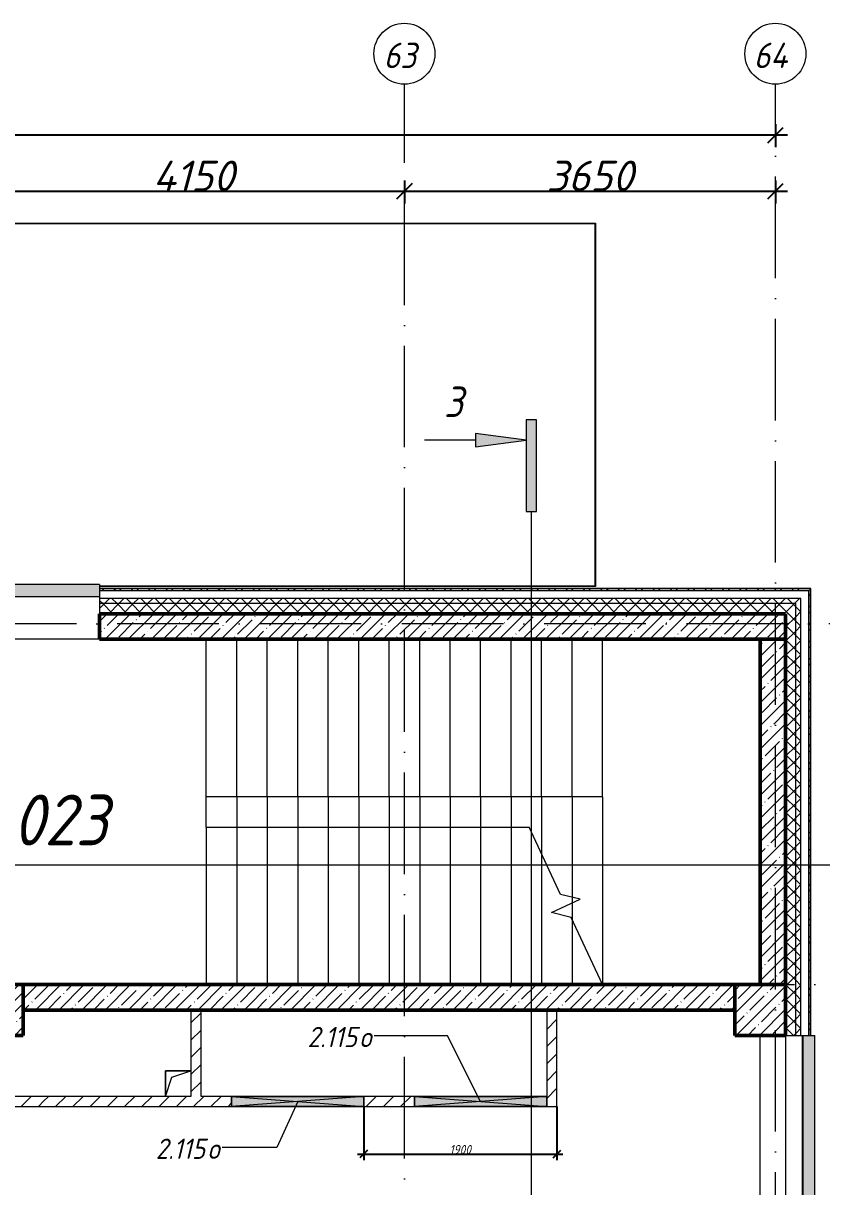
# Model space of a CAD drawing. Header units: millimetres. Extents: x -537608 to 253996, y -217170 to 186033.
# Drawn here: x -90898 to -83042, y 34665 to 46116 of the extents above; entities that cross this region are included whole.
import ezdxf

# ---------------------------------------------------------------- set-up
doc = ezdxf.new("R2010")
doc.units = ezdxf.units.MM
doc.linetypes.add('50_200_ШТРИХ_1Т_ш5_п1_п1_', pattern=[1400, 1000, -200, 0, -200])
for name, color, linetype, lineweight in [('A-____-____-DIMS', 7, 'Continuous', 9), ('A-DETL-GENF-OTLN', 7, 'Continuous', 9), ('A-FLOR-____-OTLN', 7, 'Continuous', 9), ('A-GENM-____-OTLN', 7, 'Continuous', 9), ('A-GLAZ-____-IDEN', 7, 'Continuous', 9), ('A-GLAZ-____-OTLN', 7, 'Continuous', 9), ('A-WALL-____-MCUT', 7, 'Continuous', 13), ('A-WALL-____-MCUT-1', 7, 'Continuous', 9), ('A-WALL-____-MCUT-2', 7, 'Continuous', 50), ('A-WALL-____-OTLN', 7, 'Continuous', 9), ('A-WALL-____-PATT-1', 7, 'Continuous', 9), ('A-WALL-FNSH-MCUT-1', 7, 'Continuous', 9), ('G-____-____-SYMB', 7, 'Continuous', 9), ('I-WALL-____-OTLN', 7, 'Continuous', 9), ('S-COLS-____-MCUT', 7, 'Continuous', 50), ('S-COLS-____-OTLN', 7, 'Continuous', 9), ('S-GRID-____-IDEN', 7, 'Continuous', 9), ('S-GRID-____-OTLN-1', 7, '50_200_ШТРИХ_1Т_ш5_п1_п1_', 9), ('S-STRS-____-MBND', 7, 'Continuous', 9), ('S-STRS-____-OTLN-1', 7, 'Continuous', 9), ('Марки помещений', 7, 'Continuous', 9)]:
    doc.layers.add(name, color=color, linetype=linetype, lineweight=lineweight)
doc.layers.add('A-GLAZ-____-OTLN-1', color=7, linetype='Continuous', lineweight=9, true_color=0xc0c0c0)
doc.layers.add('G-____-____-SYMB-1', color=9, linetype='Continuous', lineweight=9, true_color=0x808080)
doc.styles.add('ISOCPEUR_I', font='isocpeui.ttf', dxfattribs={"height": 300})
doc.styles.add('ISOCPEUR_I_10', font='isocpeui.ttf', dxfattribs={"width": 0.9, "height": 180})
doc.styles.add('ISOCPEUR_I_11', font='isocpeui.ttf', dxfattribs={"width": 0.9, "height": 200})
doc.styles.add('ISOCPEUR_I_2', font='isocpeui.ttf', dxfattribs={"width": 0.9, "height": 140})
doc.styles.add('ISOCPEUR_I_7', font='isocpeui.ttf', dxfattribs={"width": 0.9, "height": 90})
doc.styles.add('ISOCPEUR_I_9', font='isocpeui.ttf', dxfattribs={"width": 0.9, "height": 250})
doc.dimstyles.new('ISO-1_8_0_9К_СРЕДНИЙ_Кладочные_2', dxfattribs={"dimscale": 304.8, "dimtxt": 89.638306, "dimasz": 0.246063, "dimexe": 0.19685, "dimexo": 0, "dimgap": 0, "dimtad": 1, "dimdec": 3, "dimrnd": 0.001, "dimdsep": 46, "dimtxsty": 'ISOCPEUR_I_7', "dimblk1": 'OBLIQUE', "dimblk2": 'OBLIQUE', "dimsah": 1, "dimcen": 0.09, "dimdle": 0.19685, "dimazin": 0, "dimtfac": 1, "dimtdec": 4, "dimtix": 1, "dimtmove": 1, "dimatfit": 3, "dimfxl": 1, "dimtvp": 1, "dimtolj": 1, "dimtzin": 0, "dimarcsym": 2})
doc.dimstyles.new('ISO-2_5_0_9К_БОЛЬШОЙ_ОСИ', dxfattribs={"dimscale": 304.8, "dimtxt": 248.995294, "dimasz": 0.492126, "dimexe": 0.393701, "dimexo": 0, "dimgap": 0, "dimtad": 1, "dimdec": 0, "dimzin": 0, "dimdsep": 46, "dimtxsty": 'ISOCPEUR_I', "dimblk1": 'OBLIQUE', "dimblk2": 'OBLIQUE', "dimsah": 1, "dimcen": 0.09, "dimdle": 0.393701, "dimazin": 0, "dimtfac": 1, "dimtdec": 4, "dimtix": 1, "dimtmove": 0, "dimatfit": 3, "dimfxl": 1, "dimtvp": 1, "dimtolj": 1, "dimtzin": 0, "dimarcsym": 2})
doc.dimstyles.new('ISO-2_5_0_9К_БОЛЬШОЙ_ОСИ_2', dxfattribs={"dimscale": 304.8, "dimtxt": 248.995294, "dimasz": 0.492126, "dimexe": 0.393701, "dimexo": 0, "dimgap": 0, "dimtad": 1, "dimdec": 0, "dimzin": 0, "dimdsep": 46, "dimtxsty": 'ISOCPEUR_I_9', "dimblk1": 'OBLIQUE', "dimblk2": 'OBLIQUE', "dimsah": 1, "dimcen": 0.09, "dimdle": 0.393701, "dimazin": 0, "dimtfac": 1, "dimtdec": 4, "dimtix": 1, "dimtmove": 2, "dimatfit": 3, "dimfxl": 1, "dimtvp": 1, "dimtolj": 1, "dimtzin": 0, "dimarcsym": 2})
pattern_1 = [(45, (-184647.67, -45376.49), (-85.53659, 85.53659), []), (45, (-184590.65, -45376.49), (-85.53659, 85.53659), [])]
pattern_2 = [(45, (-184647.67, -45376.49), (-70.71068, 70.71068), []), (135, (-184647.67, -45376.49), (-70.71068, -70.71068), [])]
pattern_3 = [(45, (-184647.67, -45376.49), (-84.85281, 84.85281), [])]
pattern_4 = [(45, (-184647.67, -45376.5), (-114.04925, 114.04925), []), (45, (-184533.62, -45376.5), (-114.04925, 114.04925), [201.612, -40.322, 3.353, -36.97])]

# ---------------------------------------------------------------- blocks, each defined once
blk = doc.blocks.new('BSC_Колонна _Прямоугольная - 500х500-V104-АР1_План отверстий 2 этажа в осях 1-64_Ю-ЯЯ')
at = {"layer": 'S-COLS-____-OTLN'}
h = blk.add_hatch(dxfattribs=at)
h.set_pattern_fill('FP_117', color=256, style=0, pattern_type=2)
h.set_pattern_definition([(135, (81781.04, -101000), (-114.04925, -114.04925), []), (135, (81781.04, -100885.95), (-114.04925, -114.04925), [201.613, -40.323, 3.353, -36.97])])
h.paths.add_polyline_path([(250, 250), (-250, 250), (-250, -250), (250, -250)], flags=0)
at = {"layer": 'S-COLS-____-MCUT'}
for p, q in [((250, 250), (-250, 250)), ((-250, 250), (-250, -250)), ((250, -250), (250, 250)), ((-250, -250), (250, -250))]:
    blk.add_line(p, q, dxfattribs=at)
blk = doc.blocks.new('BSC_Колонна _Прямоугольная - 500х500-V148-АР1_План отверстий 2 этажа в осях 1-64_Ю-ЯЯ')
at = {"layer": 'S-COLS-____-OTLN'}
h = blk.add_hatch(dxfattribs=at)
h.set_pattern_fill('FP_162', color=256, style=0, pattern_type=2)
h.set_pattern_definition([(135, (81781.04, -93500), (-114.04925, -114.04925), []), (135, (81781.04, -93385.95), (-114.04925, -114.04925), [201.613, -40.323, 3.353, -36.97])])
h.paths.add_polyline_path([(250, 250), (-250, 250), (-250, -250), (250, -250)], flags=0)
at = {"layer": 'S-COLS-____-MCUT'}
for p, q in [((250, 250), (-250, 250)), ((-250, 250), (-250, -250)), ((250, -250), (250, 250)), ((-250, -250), (250, -250))]:
    blk.add_line(p, q, dxfattribs=at)
blk = doc.blocks.new('Отлив_СКБ - Отлив витража_120_НВФ-31885687-АР1_План отверстий 2 этажа в осях 1-64_Ю-ЯЯ')
at = {"layer": 'A-GLAZ-____-OTLN-1'}
for points in [[(0, 0), (0, -2), (1800, -2), (1800, 0), (1023, 0)], [(0, -83), (0, -120), (1800, -120), (1800, -2), (0, -2), (0, -63)]]:
    blk.add_hatch(color=256, dxfattribs=at).paths.add_polyline_path(points, flags=0)
at = {"layer": 'A-GLAZ-____-OTLN'}
for p, q in [((0, 0), (1800, 0)), ((1800, -2), (0, -2)), ((0, -120), (0, -83)), ((1800, -83), (1800, -120)), ((0, -120), (1800, -120))]:
    blk.add_line(p, q, dxfattribs=at)
blk = doc.blocks.new('AR_Отверстие прямоугольное _в плите_ - AR_Отверстие прямоугольное _в плите_-V183-АР1_План отверстий 2 этажа в осях 1-64_Ю-ЯЯ')
at = {"layer": 'A-GENM-____-OTLN'}
for p, q in [((125, 125), (-125, 125)), ((-125, 125), (-125, -125)), ((-63, 63), (125, 125)), ((-125, -125), (-63, 63))]:
    blk.add_line(p, q, dxfattribs=at)
blk = doc.blocks.new('Отлив_СКБ - Отлив витража_120_НВФ-31885289-АР1_План отверстий 2 этажа в осях 1-64_Ю-ЯЯ')
at = {"layer": 'A-GLAZ-____-OTLN-1'}
for points in [[(1000, 2), (1000, 120), (0, 120), (0, 2), (162, 2)], [(1000, 0), (1000, 2), (0, 2), (0, 0), (162, 0)]]:
    blk.add_hatch(color=256, dxfattribs=at).paths.add_polyline_path(points, flags=0)
at = {"layer": 'A-GLAZ-____-OTLN'}
for p, q in [((0, 83), (0, 120)), ((1000, 120), (0, 120)), ((1000, 120), (1000, 83)), ((0, 2), (1000, 2)), ((1000, 0), (0, 0))]:
    blk.add_line(p, q, dxfattribs=at)
blk = doc.blocks.new('AR_Отверстие прямоугольное _в стене__БезПР - AR_Отверстие прямоугольное _в стене__БезПР-36824044-АР1_План отверстий 2 этажа в осях 1-64_Ю-ЯЯ')
at = {"layer": 'A-GLAZ-____-OTLN'}
blk.add_hatch(color=256, dxfattribs=at).paths.add_polyline_path([(650, -50), (650, 50), (-650, 50), (-650, -50)], flags=0)
at = {"layer": 'A-DETL-GENF-OTLN'}
for p, q in [((-650, -50), (-650, 50)), ((-650, 50), (650, 50)), ((650, 50), (-650, -50)), ((-650, 50), (650, -50)), ((650, 50), (-650, 50)), ((-650, 50), (-650, -50)), ((650, 50), (650, -50)), ((650, -50), (650, 50)), ((650, -50), (-650, -50)), ((-650, -50), (650, -50))]:
    blk.add_line(p, q, dxfattribs=at)
blk = doc.blocks.new('Ось сетки - Круг_Ø6_00__ISO-2_5_0_9K_-25732049-АР1_План отверстий 2 этажа в осях 1-64_Ю-ЯЯ')
at = {"layer": 'S-GRID-____-IDEN'}
blk.add_circle((0, 0), 3, dxfattribs=at)
blk = doc.blocks.new('Разрез - Заголовок разреза-10218885-АР1_План отверстий 2 этажа в осях 1-64_Ю-ЯЯ')
at = {"layer": 'G-____-____-SYMB'}
for points in [[(0, 0.5), (0, -0.5), (-9, -0.5), (-9, 0.5)], [(-6.34, -5.5), (-7.66, -5.5), (-7, -0.5)]]:
    blk.add_hatch(color=256, dxfattribs=at).paths.add_polyline_path(points, flags=0)
for p, q in [((0, 0.5), (-9, 0.5)), ((-9, 0.5), (-9, -0.5)), ((0, -0.5), (0, 0.5)), ((-9, -0.5), (0, -0.5)), ((-7, -0.5), (-7.66, -5.5)), ((-6.34, -5.5), (-7, -0.5)), ((-7.66, -5.5), (-6.34, -5.5)), ((-7, -5.5), (-7, -10.5))]:
    blk.add_line(p, q, dxfattribs=at)
blk = doc.blocks.new('_Oblique')
at = {"color": 0, "linetype": 'ByBlock', "lineweight": -2}
blk.add_line((-0.5, -0.5), (0.5, 0.5), dxfattribs=at)
blk = doc.blocks.new('*D2196')
at = {"layer": 'A-____-____-DIMS', "color": 0, "lineweight": -2, "transparency": 16777216}
for p, q in [((-91298, 44570), (-91298, 44344)), ((-87148, 44570), (-87148, 44344)), ((-91418, 44464), (-87028, 44464))]:
    blk.add_line(p, q, dxfattribs=at)
at = {"layer": 'Defpoints', "color": 0, "transparency": 16777216}
for p in [(-91298, 44570), (-87148, 44570), (-87148, 44464)]:
    blk.add_point(p, dxfattribs=at)
at = {"layer": 'A-____-____-DIMS', "color": 0, "lineweight": -2, "transparency": 16777216, "xscale": 150, "yscale": 150, "zscale": 150, "rotation": 180}
blk.add_blockref('_Oblique', (-91298, 44464), dxfattribs=at)
at = {"layer": 'A-____-____-DIMS', "color": 0, "lineweight": -2, "transparency": 16777216, "xscale": 150, "yscale": 150, "zscale": 150}
blk.add_blockref('_Oblique', (-87148, 44464), dxfattribs=at)
at = {"layer": 'A-____-____-DIMS', "color": 0, "transparency": 16777216, "insert": (-89223, 44614), "char_height": 300, "width": 724, "attachment_point": 5, "style": 'ISOCPEUR_I'}
blk.add_mtext('\\A1;4150', dxfattribs=at)
blk = doc.blocks.new('*D2197')
at = {"layer": 'A-____-____-DIMS', "color": 0, "lineweight": -2, "transparency": 16777216}
for p, q in [((-87148, 44570), (-87148, 44344)), ((-83498, 44570), (-83498, 44344)), ((-87268, 44464), (-83378, 44464))]:
    blk.add_line(p, q, dxfattribs=at)
at = {"layer": 'Defpoints', "color": 0, "transparency": 16777216}
for p in [(-87148, 44570), (-83498, 44570), (-83498, 44464)]:
    blk.add_point(p, dxfattribs=at)
at = {"layer": 'A-____-____-DIMS', "color": 0, "lineweight": -2, "transparency": 16777216, "xscale": 150, "yscale": 150, "zscale": 150, "rotation": 180}
blk.add_blockref('_Oblique', (-87148, 44464), dxfattribs=at)
at = {"layer": 'A-____-____-DIMS', "color": 0, "lineweight": -2, "transparency": 16777216, "xscale": 150, "yscale": 150, "zscale": 150}
blk.add_blockref('_Oblique', (-83498, 44464), dxfattribs=at)
at = {"layer": 'A-____-____-DIMS', "color": 0, "transparency": 16777216, "insert": (-85323, 44614), "char_height": 300, "width": 758.48, "attachment_point": 5, "style": 'ISOCPEUR_I'}
blk.add_mtext('\\A1;3650', dxfattribs=at)
blk = doc.blocks.new('*D2198')
at = {"layer": 'A-____-____-DIMS', "color": 0, "lineweight": -2, "transparency": 16777216}
for p, q in [((-186998, 45122), (-186998, 44896)), ((-83498, 45122), (-83498, 44896)), ((-187118, 45016), (-135764, 45016)), ((-83378, 45016), (-134885, 45016))]:
    blk.add_line(p, q, dxfattribs=at)
at = {"layer": 'Defpoints', "color": 0, "transparency": 16777216}
for p in [(-186998, 45122), (-83498, 45122), (-83498, 45016)]:
    blk.add_point(p, dxfattribs=at)
at = {"layer": 'A-____-____-DIMS', "color": 0, "lineweight": -2, "transparency": 16777216, "xscale": 150, "yscale": 150, "zscale": 150, "rotation": 180}
blk.add_blockref('_Oblique', (-186998, 45016), dxfattribs=at)
at = {"layer": 'A-____-____-DIMS', "color": 0, "lineweight": -2, "transparency": 16777216, "xscale": 150, "yscale": 150, "zscale": 150}
blk.add_blockref('_Oblique', (-83498, 45016), dxfattribs=at)
at = {"layer": 'A-____-____-DIMS', "color": 0, "transparency": 16777216, "insert": (-135865, 45343), "char_height": 250, "width": 1080.26, "attachment_point": 1, "line_spacing_factor": 1.149209, "style": 'ISOCPEUR_I_9'}
blk.add_mtext('\\A1;103500', dxfattribs=at)
blk = doc.blocks.new('*D2326')
at = {"layer": 'A-____-____-DIMS', "color": 0, "lineweight": -2, "transparency": 16777216}
for p, q in [((-87548, 35455), (-87548, 34926)), ((-85648, 35455), (-85648, 34926)), ((-87608, 34986), (-85588, 34986))]:
    blk.add_line(p, q, dxfattribs=at)
at = {"layer": 'Defpoints', "color": 0, "transparency": 16777216}
for p in [(-87548, 35455), (-85648, 35455), (-85648, 34986)]:
    blk.add_point(p, dxfattribs=at)
at = {"layer": 'A-____-____-DIMS', "color": 0, "lineweight": -2, "transparency": 16777216, "xscale": 75, "yscale": 75, "zscale": 75, "rotation": 180}
blk.add_blockref('_Oblique', (-87548, 34986), dxfattribs=at)
at = {"layer": 'A-____-____-DIMS', "color": 0, "lineweight": -2, "transparency": 16777216, "xscale": 75, "yscale": 75, "zscale": 75}
blk.add_blockref('_Oblique', (-85648, 34986), dxfattribs=at)
at = {"layer": 'A-____-____-DIMS', "color": 0, "transparency": 16777216, "insert": (-86598, 35031), "char_height": 90, "width": 504.73, "attachment_point": 5, "style": 'ISOCPEUR_I_7'}
blk.add_mtext('\\A1;1900', dxfattribs=at)

msp = doc.modelspace()

# ---------------------------------------------------------------- hatches: boundary and pattern name
at = {"layer": 'A-WALL-____-PATT-1'}
h = msp.add_hatch(dxfattribs=at)
h.set_pattern_fill('FP_3', color=256, style=0, pattern_type=2)
h.set_pattern_definition(pattern_1)
h.paths.add_polyline_path([(-83167.6725, 40534.5485), (-83147.6725, 40534.5485), (-83147.6725, 40554.5485), (-90147.6725, 40554.5485), (-90147.6725, 40534.5485), (-85682.8162, 40534.5485)], flags=0)
h.paths.add_polyline_path([(-91147.6725, 40534.5485), (-91147.6725, 40554.5485), (-92897.6725, 40554.5485), (-92897.6725, 40534.5485), (-92752.8189, 40534.5485)], flags=0)
h.paths.add_polyline_path([(-95404.0699, 40534.5485), (-94697.6725, 40534.5485), (-94697.6725, 40554.5485), (-95637.6725, 40554.5485), (-95637.6725, 40534.5485)], flags=0)
h = msp.add_hatch(dxfattribs=at)
h.set_pattern_fill('FP_1', color=256, style=0, pattern_type=2)
h.set_pattern_definition(pattern_2)
h.paths.add_polyline_path([(-83297.6725, 40404.5485), (-83247.6725, 40404.5485), (-83247.6725, 40454.5485), (-90147.6725, 40454.5485), (-90147.6725, 40404.5485), (-85682.8162, 40404.5485)], flags=0)
h.paths.add_polyline_path([(-95404.0699, 40404.5485), (-94697.6725, 40404.5485), (-94697.6725, 40454.5485), (-95897.6725, 40454.5485), (-95897.6725, 40404.5485)], flags=0)
h.paths.add_polyline_path([(-92897.6725, 40404.5485), (-91147.6725, 40404.5485), (-91147.6725, 40454.5485), (-92897.6725, 40454.5485)], flags=0)
h.paths.add_polyline_path([(-97697.6725, 40404.5485), (-97697.6725, 40454.5485), (-98822.6725, 40454.5485), (-98822.6725, 40404.5485), (-98055.3209, 40404.5485)], flags=0)
h.paths.add_polyline_path([(-100622.6725, 40404.5485), (-100622.6725, 40454.5485), (-101747.6725, 40454.5485), (-101747.6725, 40404.5485), (-100706.5719, 40404.5485)], flags=0)
h.paths.add_polyline_path([(-107597.6725, 40404.5485), (-106397.6725, 40404.5485), (-106397.6725, 40454.5485), (-107597.6725, 40454.5485)], flags=0)
h.paths.add_polyline_path([(-109397.6725, 40404.5485), (-109397.6725, 40454.5485), (-112947.6725, 40454.5485), (-112947.6725, 40404.5485), (-110427.8256, 40404.5485)], flags=0)
h.paths.add_polyline_path([(-114747.6725, 40404.5485), (-114747.6725, 40454.5485), (-115947.6725, 40454.5485), (-115947.6725, 40404.5485)], flags=0)
h.paths.add_polyline_path([(-117747.6725, 40404.5485), (-117747.6725, 40454.5485), (-118947.6725, 40454.5485), (-118947.6725, 40404.5485)], flags=0)
h.paths.add_polyline_path([(-120747.6725, 40404.5485), (-120747.6725, 40454.5485), (-121997.6725, 40454.5485), (-121997.6725, 40404.5485), (-121032.8296, 40404.5485)], flags=0)
h.paths.add_polyline_path([(-124567.8309, 40404.5485), (-123797.6725, 40404.5485), (-123797.6725, 40454.5485), (-124997.6725, 40454.5485), (-124997.6725, 40404.5485)], flags=0)
h.paths.add_polyline_path([(-126797.6725, 40404.5485), (-126797.6725, 40454.5485), (-127997.6725, 40454.5485), (-127997.6725, 40404.5485), (-127219.0819, 40404.5485)], flags=0)
h.paths.add_polyline_path([(-129797.6725, 40404.5485), (-129797.6725, 40454.5485), (-130997.6725, 40454.5485), (-130997.6725, 40404.5485)], flags=0)
h.paths.add_polyline_path([(-133405.3343, 40404.5485), (-132797.6725, 40404.5485), (-132797.6725, 40454.5485), (-134447.6725, 40454.5485), (-134447.6725, 40404.5485), (-134289.0846, 40404.5485)], flags=0)
h = msp.add_hatch(dxfattribs=at)
h.set_pattern_fill('FP_3', color=256, style=0, pattern_type=2)
h.set_pattern_definition(pattern_1)
h.paths.add_polyline_path([(-83147.6725, 24104.5485), (-83147.6725, 25354.5485), (-83167.6725, 25354.5485), (-83167.6725, 24104.5485)], flags=0)
h.paths.add_polyline_path([(-83167.6725, 27154.5485), (-83147.6725, 27154.5485), (-83147.6725, 28354.5485), (-83167.6725, 28354.5485), (-83167.6725, 27992.2219)], flags=0)
h.paths.add_polyline_path([(-83147.6725, 30154.5485), (-83147.6725, 31354.5485), (-83167.6725, 31354.5485), (-83167.6725, 30154.5485)], flags=0)
h.paths.add_polyline_path([(-83147.6725, 33154.5485), (-83147.6725, 34354.5485), (-83167.6725, 34354.5485), (-83167.6725, 33154.5485)], flags=0)
h.paths.add_polyline_path([(-83147.6725, 36154.5485), (-83147.6725, 40534.5485), (-83167.6725, 40534.5485), (-83167.6725, 36154.5485)], flags=0)
h = msp.add_hatch(dxfattribs=at)
h.set_pattern_fill('FP_1', color=256, style=0, pattern_type=2)
h.set_pattern_definition(pattern_2)
h.paths.add_polyline_path([(-83397.6725, 40304.5485), (-83297.6725, 40304.5485), (-83297.6725, 40404.5485), (-90147.6725, 40404.5485), (-90147.6725, 40304.5485), (-85682.8162, 40304.5485)], flags=0)
h.paths.add_polyline_path([(-91647.6725, 40304.5485), (-91147.6725, 40304.5485), (-91147.6725, 40404.5485), (-92897.6725, 40404.5485), (-92897.6725, 40310.5485), (-92822.6725, 40310.5485), (-92822.6725, 40304.5485), (-92752.8189, 40304.5485)], flags=0)
h.paths.add_polyline_path([(-95404.0699, 40304.5485), (-94772.6725, 40304.5485), (-94772.6725, 40310.5485), (-94697.6725, 40310.5485), (-94697.6725, 40404.5485), (-95897.6725, 40404.5485), (-95897.6725, 40304.5485)], flags=0)
h.paths.add_polyline_path([(-98055.3209, 40304.5485), (-97772.6725, 40304.5485), (-97772.6725, 40310.5485), (-97697.6725, 40310.5485), (-97697.6725, 40404.5485), (-98822.6725, 40404.5485), (-98822.6725, 40310.5485), (-98747.6725, 40310.5485), (-98747.6725, 40304.5485)], flags=0)
h.paths.add_polyline_path([(-100706.5719, 40304.5485), (-100697.6725, 40304.5485), (-100697.6725, 40310.5485), (-100622.6725, 40310.5485), (-100622.6725, 40404.5485), (-101747.6725, 40404.5485), (-101747.6725, 40304.5485), (-101247.6725, 40304.5485)], flags=0)
h.paths.add_polyline_path([(-107147.6725, 40304.5485), (-106472.6725, 40304.5485), (-106472.6725, 40310.5485), (-106397.6725, 40310.5485), (-106397.6725, 40404.5485), (-107597.6725, 40404.5485), (-107597.6725, 40310.5485), (-107522.6725, 40310.5485), (-107522.6725, 40304.5485)], flags=0)
h.paths.add_polyline_path([(-109397.6725, 40304.5485), (-109397.6725, 40404.5485), (-112947.6725, 40404.5485), (-112947.6725, 40310.5485), (-112872.6725, 40310.5485), (-112872.6725, 40304.5485), (-109897.6725, 40304.5485)], flags=0)
h.paths.add_polyline_path([(-115947.6725, 40304.5485), (-114822.6725, 40304.5485), (-114822.6725, 40310.5485), (-114747.6725, 40310.5485), (-114747.6725, 40404.5485), (-115947.6725, 40404.5485)], flags=0)
h.paths.add_polyline_path([(-118872.6725, 40304.5485), (-117822.6725, 40304.5485), (-117822.6725, 40310.5485), (-117747.6725, 40310.5485), (-117747.6725, 40404.5485), (-118947.6725, 40404.5485), (-118947.6725, 40310.5485), (-118872.6725, 40310.5485)], flags=0)
h.paths.add_polyline_path([(-120822.6725, 40304.5485), (-120822.6725, 40310.5485), (-120747.6725, 40310.5485), (-120747.6725, 40404.5485), (-121997.6725, 40404.5485), (-121997.6725, 40310.5485), (-121922.6725, 40310.5485), (-121922.6725, 40304.5485), (-121032.8296, 40304.5485)], flags=0)
h.paths.add_polyline_path([(-123872.6725, 40304.5485), (-123872.6725, 40310.5485), (-123797.6725, 40310.5485), (-123797.6725, 40404.5485), (-124997.6725, 40404.5485), (-124997.6725, 40310.5485), (-124922.6725, 40310.5485), (-124922.6725, 40304.5485), (-124567.8309, 40304.5485)], flags=0)
h.paths.add_polyline_path([(-126872.6725, 40304.5485), (-126872.6725, 40310.5485), (-126797.6725, 40310.5485), (-126797.6725, 40404.5485), (-127997.6725, 40404.5485), (-127997.6725, 40310.5485), (-127922.6725, 40310.5485), (-127922.6725, 40304.5485), (-127219.0819, 40304.5485)], flags=0)
h.paths.add_polyline_path([(-130922.6725, 40304.5485), (-129872.6725, 40304.5485), (-129872.6725, 40310.5485), (-129797.6725, 40310.5485), (-129797.6725, 40404.5485), (-130997.6725, 40404.5485), (-130997.6725, 40310.5485), (-130922.6725, 40310.5485)], flags=0)
h.paths.add_polyline_path([(-132872.6725, 40304.5485), (-132872.6725, 40310.5485), (-132797.6725, 40310.5485), (-132797.6725, 40404.5485), (-134447.6725, 40404.5485), (-134447.6725, 40304.5485), (-133405.3343, 40304.5485)], flags=0)
h = msp.add_hatch(dxfattribs=at)
h.set_pattern_fill('FP_1', color=256, style=0, pattern_type=2)
h.set_pattern_definition(pattern_2)
h.paths.add_polyline_path([(-83247.6725, 1439.5485), (-83247.6725, 1704.5485), (-83297.6725, 1704.5485), (-83297.6725, 1439.5485)], flags=0)
h.paths.add_polyline_path([(-83297.6725, 2704.5485), (-83247.6725, 2704.5485), (-83247.6725, 10404.5485), (-83297.6725, 10404.5485), (-83297.6725, 5390.449)], flags=0)
h.paths.add_polyline_path([(-83297.6725, 24104.5485), (-83247.6725, 24104.5485), (-83247.6725, 25354.5485), (-83297.6725, 25354.5485), (-83297.6725, 24763.3972)], flags=0)
h.paths.add_polyline_path([(-83297.6725, 27154.5485), (-83247.6725, 27154.5485), (-83247.6725, 28354.5485), (-83297.6725, 28354.5485), (-83297.6725, 27992.2219)], flags=0)
h.paths.add_polyline_path([(-83247.6725, 30154.5485), (-83247.6725, 31354.5485), (-83297.6725, 31354.5485), (-83297.6725, 30154.5485)], flags=0)
h.paths.add_polyline_path([(-83247.6725, 33154.5485), (-83247.6725, 34354.5485), (-83297.6725, 34354.5485), (-83297.6725, 33154.5485)], flags=0)
h.paths.add_polyline_path([(-83247.6725, 36154.5485), (-83247.6725, 40404.5485), (-83297.6725, 40404.5485), (-83297.6725, 36154.5485)], flags=0)
h = msp.add_hatch(dxfattribs=at)
h.set_pattern_fill('FP_13', color=256, style=0, pattern_type=2)
h.set_pattern_definition(pattern_4)
h.paths.add_polyline_path([(-83397.6725, 40054.5485), (-83397.6725, 40304.5485), (-90147.6725, 40304.5485), (-90147.6725, 40054.5485), (-85682.8162, 40054.5485)], flags=0)
h = msp.add_hatch(dxfattribs=at)
h.set_pattern_fill('FP_1', color=256, style=0, pattern_type=2)
h.set_pattern_definition(pattern_2)
h.paths.add_polyline_path([(-83397.6725, 1439.5485), (-83297.6725, 1439.5485), (-83297.6725, 1704.5485), (-83397.6725, 1704.5485)], flags=0)
h.paths.add_polyline_path([(-83297.6725, 2704.5485), (-83297.6725, 10404.5485), (-83391.6725, 10404.5485), (-83391.6725, 10329.5485), (-83397.6725, 10329.5485), (-83397.6725, 2704.5485)], flags=0)
h.paths.add_polyline_path([(-83297.6725, 24104.5485), (-83297.6725, 25354.5485), (-83391.6725, 25354.5485), (-83391.6725, 25279.5485), (-83397.6725, 25279.5485), (-83397.6725, 24179.5485), (-83391.6725, 24179.5485), (-83391.6725, 24104.5485)], flags=0)
h.paths.add_polyline_path([(-83391.6725, 27154.5485), (-83297.6725, 27154.5485), (-83297.6725, 28354.5485), (-83397.6725, 28354.5485), (-83397.6725, 27229.5485), (-83391.6725, 27229.5485), (-83391.6725, 27160.5485)], flags=0)
h.paths.add_polyline_path([(-83391.6725, 30154.5485), (-83297.6725, 30154.5485), (-83297.6725, 31354.5485), (-83391.6725, 31354.5485), (-83391.6725, 31279.5485), (-83397.6725, 31279.5485), (-83397.6725, 30229.5485), (-83391.6725, 30229.5485), (-83391.6725, 30160.5485)], flags=0)
h.paths.add_polyline_path([(-83391.6725, 33154.5485), (-83297.6725, 33154.5485), (-83297.6725, 34354.5485), (-83391.6725, 34354.5485), (-83391.6725, 34279.5485), (-83397.6725, 34279.5485), (-83397.6725, 33229.5485), (-83391.6725, 33229.5485), (-83391.6725, 33160.5485)], flags=0)
h.paths.add_polyline_path([(-83297.6725, 36154.5485), (-83297.6725, 40304.5485), (-83397.6725, 40304.5485), (-83397.6725, 36154.5485)], flags=0)
h = msp.add_hatch(dxfattribs=at)
h.set_pattern_fill('FP_13', color=256, style=0, pattern_type=2)
h.set_pattern_definition(pattern_4)
h.paths.add_polyline_path([(-83397.6725, 36654.5485), (-83397.6725, 40054.5485), (-83647.6725, 40054.5485), (-83647.6725, 36654.5485)], flags=0)
h = msp.add_hatch(dxfattribs=at)
h.set_pattern_fill('FP_13', color=256, style=0, pattern_type=2)
h.set_pattern_definition(pattern_4)
h.paths.add_polyline_path([(-83897.6725, 36404.5485), (-83897.6725, 36654.5485), (-90897.6725, 36654.5485), (-90897.6725, 36404.5485), (-83915.3156, 36404.5485)], flags=0)
h = msp.add_hatch(dxfattribs=at)
h.set_pattern_fill('FP_4', color=256, style=0, pattern_type=2)
h.set_pattern_definition(pattern_3)
h.paths.add_polyline_path([(-89247.6725, 35554.5485), (-89147.6725, 35554.5485), (-89147.6725, 36404.5485), (-89247.6725, 36404.5485)], flags=0)
h = msp.add_hatch(dxfattribs=at)
h.set_pattern_fill('FP_4', color=256, style=0, pattern_type=2)
h.set_pattern_definition(pattern_3)
h.paths.add_polyline_path([(-85682.8162, 35454.5485), (-85647.6725, 35454.5485), (-85647.6725, 36404.201), (-85747.6725, 36404.201), (-85747.6725, 35454.5485)], flags=0)
h = msp.add_hatch(dxfattribs=at)
h.set_pattern_fill('FP_4', color=256, style=0, pattern_type=2)
h.set_pattern_definition(pattern_3)
h.paths.add_polyline_path([(-90697.6725, 35454.5485), (-90697.6725, 35554.5485), (-91397.6725, 35554.5485), (-91397.6725, 35454.5485)], flags=0)
h = msp.add_hatch(dxfattribs=at)
h.set_pattern_fill('FP_4', color=256, style=0, pattern_type=2)
h.set_pattern_definition(pattern_3)
h.paths.add_polyline_path([(-90697.6725, 35454.5485), (-88847.6725, 35454.5485), (-88847.6725, 35554.5485), (-90697.6725, 35554.5485)], flags=0)
h.paths.add_polyline_path([(-87047.6725, 35454.5485), (-87047.6725, 35554.5485), (-87547.6725, 35554.5485), (-87547.6725, 35454.5485), (-87450.3169, 35454.5485)], flags=0)

# ---------------------------------------------------------------- linework, layer by layer
at = {"layer": 'A-FLOR-____-OTLN'}
for p, q in [((-89097.6725, 38204.5485), (-89097.6725, 40054.5485)), ((-89497.6725, 35804.5485), (-89247.6725, 35804.5485)), ((-89497.6725, 35554.5485), (-89497.6725, 35804.5485))]:
    msp.add_line(p, q, dxfattribs=at)
at = {"layer": 'A-GLAZ-____-IDEN'}
for p, q in [((-86723.9485, 36151.2628), (-87446.3971, 36151.2628)), ((-86397.6725, 35504.5485), (-86723.9485, 36151.2628)), ((-88197.6725, 35504.5485), (-88402.4066, 35051.4494)), ((-88402.4066, 35051.4494), (-88940.6728, 35051.4494))]:
    msp.add_line(p, q, dxfattribs=at)
at = {"layer": 'A-WALL-____-MCUT'}
for p, q in [((-83167.6725, 40534.5485), (-90147.6725, 40534.5485)), ((-90147.6725, 40534.5485), (-90147.6725, 40304.5485)), ((-83167.6725, 40304.5485), (-83167.6725, 40534.5485)), ((-83397.6725, 40304.5485), (-83397.6725, 40054.5485)), ((-83167.6725, 36154.5485), (-83167.6725, 40304.5485)), ((-83397.6725, 36154.5485), (-83167.6725, 36154.5485))]:
    msp.add_line(p, q, dxfattribs=at)
at = {"layer": 'A-WALL-____-MCUT-1'}
for p, q in [((-83247.6725, 40454.5485), (-90147.6725, 40454.5485)), ((-83247.6725, 36154.5485), (-83247.6725, 40454.5485)), ((-83297.6725, 40404.5485), (-90147.6725, 40404.5485)), ((-83297.6725, 36154.5485), (-83297.6725, 40404.5485))]:
    msp.add_line(p, q, dxfattribs=at)
at = {"layer": 'A-WALL-____-MCUT-2'}
for p, q in [((-90147.6725, 40304.5485), (-83397.6725, 40304.5485)), ((-90147.6725, 40304.5485), (-90147.6725, 40054.5485)), ((-83397.6725, 36654.5485), (-83397.6725, 40304.5485)), ((-83397.6725, 40054.5485), (-90147.6725, 40054.5485)), ((-83647.6725, 40054.5485), (-83647.6725, 36654.5485)), ((-83397.6725, 40054.5485), (-83397.6725, 36654.5485)), ((-83897.6725, 36654.5485), (-90897.6725, 36654.5485)), ((-90897.6725, 36404.5485), (-83897.6725, 36404.5485))]:
    msp.add_line(p, q, dxfattribs=at)
at = {"layer": 'A-WALL-____-OTLN'}
for p, q in [((-90147.6725, 40054.5485), (-91147.6725, 40054.5485)), ((-83647.6725, 34354.5485), (-83647.6725, 36154.5485)), ((-83397.6725, 36154.5485), (-83397.6725, 34354.5485))]:
    msp.add_line(p, q, dxfattribs=at)
at = {"layer": 'A-WALL-FNSH-MCUT-1'}
for p, q in [((-83147.6725, 40554.5485), (-90147.6725, 40554.5485)), ((-90147.6725, 40554.5485), (-90147.6725, 40534.5485)), ((-83147.6725, 36154.5485), (-83147.6725, 40554.5485)), ((-90147.6725, 40534.5485), (-83167.6725, 40534.5485)), ((-83167.6725, 40534.5485), (-83167.6725, 36154.5485)), ((-89247.6725, 36404.5485), (-89247.6725, 35554.5485)), ((-89147.6725, 35554.5485), (-89147.6725, 36404.5485)), ((-85747.6725, 36404.201), (-85747.6725, 35554.5485)), ((-85647.6725, 36404.201), (-85747.6725, 36404.201)), ((-85647.6725, 35454.5485), (-85647.6725, 36404.201)), ((-83167.6725, 36154.5485), (-83147.6725, 36154.5485)), ((-89247.6725, 35554.5485), (-91297.6725, 35554.5485)), ((-88847.6725, 35554.5485), (-89147.6725, 35554.5485)), ((-87047.6725, 35554.5485), (-87547.6725, 35554.5485)), ((-91397.6725, 35454.5485), (-88847.6725, 35454.5485)), ((-87547.6725, 35454.5485), (-87047.6725, 35454.5485)), ((-85747.6725, 35454.5485), (-85647.6725, 35454.5485))]:
    msp.add_line(p, q, dxfattribs=at)
at = {"layer": 'G-____-____-SYMB-1'}
for p, q in [((-85899.4725, 41312.058), (-85899.4725, 29.8327)), ((-189618.2955, 37832.5591), (-80118.4069, 37832.5591))]:
    msp.add_line(p, q, dxfattribs=at)
at = {"layer": 'I-WALL-____-OTLN'}
for p, q in [((-97717.4023, 44148.2357), (-85266.3426, 44148.2357)), ((-85272.3426, 44142.2357), (-97717.4023, 44142.2357)), ((-85272.3426, 40573.5485), (-85272.3426, 44148.2357)), ((-85266.3426, 44148.2357), (-85266.3426, 40573.5485)), ((-90147.6725, 40579.5485), (-85272.3426, 40579.5485)), ((-85266.3426, 40573.5485), (-90147.6725, 40573.5485))]:
    msp.add_line(p, q, dxfattribs=at)
at = {"layer": 'S-GRID-____-OTLN-1'}
for p, q in [((-87147.6725, 4140.1889), (-87147.6725, 45516.3579)), ((-83497.6725, -5395.4515), (-83497.6725, 45516.3579)), ((-80573.2659, 40204.5485), (-189316.4427, 40204.5485)), ((-189316.4427, 36654.5485), (-80573.2659, 36654.5485))]:
    msp.add_line(p, q, dxfattribs=at)
at = {"layer": 'S-STRS-____-MBND'}
for p, q in [((-85611.8882, 37542.837), (-85920.4494, 38204.5485)), ((-85700.6716, 37363.5144), (-85417.4504, 37495.5826)), ((-85417.4504, 37495.5826), (-85611.8882, 37542.837)), ((-85506.2337, 37316.26), (-85700.6716, 37363.5144)), ((-85197.6725, 36654.5485), (-85506.2337, 37316.26))]:
    msp.add_line(p, q, dxfattribs=at)
at = {"layer": 'S-STRS-____-OTLN-1'}
for p, q in [((-89097.6725, 38504.201), (-89097.6725, 40054.201)), ((-88797.6725, 40054.201), (-89097.6725, 40054.201)), ((-88497.6725, 40054.201), (-88797.6725, 40054.201)), ((-88797.6725, 38504.201), (-88797.6725, 40054.201)), ((-88797.6725, 38504.201), (-88797.6725, 40054.201)), ((-88197.6725, 40054.201), (-88497.6725, 40054.201)), ((-88497.6725, 38504.201), (-88497.6725, 40054.201)), ((-88497.6725, 38504.201), (-88497.6725, 40054.201)), ((-87897.6725, 40054.201), (-88197.6725, 40054.201)), ((-88197.6725, 38504.201), (-88197.6725, 40054.201)), ((-88197.6725, 38504.201), (-88197.6725, 40054.201)), ((-87597.6725, 40054.201), (-87897.6725, 40054.201)), ((-87897.6725, 38504.201), (-87897.6725, 40054.201)), ((-87897.6725, 38504.201), (-87897.6725, 40054.201)), ((-87297.6725, 40054.201), (-87597.6725, 40054.201)), ((-87597.6725, 38504.201), (-87597.6725, 40054.201)), ((-87597.6725, 38504.201), (-87597.6725, 40054.201)), ((-86997.6725, 40054.201), (-87297.6725, 40054.201)), ((-87297.6725, 38504.201), (-87297.6725, 40054.201)), ((-87297.6725, 38504.201), (-87297.6725, 40054.201)), ((-86697.6725, 40054.201), (-86997.6725, 40054.201)), ((-86997.6725, 38504.201), (-86997.6725, 40054.201)), ((-86997.6725, 38504.201), (-86997.6725, 40054.201)), ((-86397.6725, 40054.201), (-86697.6725, 40054.201)), ((-86697.6725, 38504.201), (-86697.6725, 40054.201)), ((-86697.6725, 38504.201), (-86697.6725, 40054.201)), ((-86097.6725, 40054.201), (-86397.6725, 40054.201)), ((-86397.6725, 38504.201), (-86397.6725, 40054.201)), ((-86397.6725, 38504.201), (-86397.6725, 40054.201)), ((-85797.6725, 40054.201), (-86097.6725, 40054.201)), ((-86097.6725, 38504.201), (-86097.6725, 40054.201)), ((-86097.6725, 38504.201), (-86097.6725, 40054.201)), ((-85497.6725, 40054.201), (-85797.6725, 40054.201)), ((-85797.6725, 38504.201), (-85797.6725, 40054.201)), ((-85797.6725, 38504.201), (-85797.6725, 40054.201)), ((-85197.6725, 40054.201), (-85497.6725, 40054.201)), ((-85497.6725, 38504.201), (-85497.6725, 40054.201)), ((-85497.6725, 38504.201), (-85497.6725, 40054.201)), ((-83647.6725, 40054.201), (-85197.6725, 40054.201)), ((-85197.6725, 38504.201), (-85197.6725, 40054.201)), ((-85197.6725, 38504.201), (-85197.6725, 40054.201)), ((-88797.6725, 38504.201), (-89097.6725, 38504.201)), ((-88497.6725, 38504.201), (-88797.6725, 38504.201)), ((-88797.6725, 38504.201), (-88797.6725, 38204.5485)), ((-88797.6725, 38504.201), (-88797.6725, 38204.5485)), ((-88197.6725, 38504.201), (-88497.6725, 38504.201)), ((-88497.6725, 38504.201), (-88497.6725, 38204.5485)), ((-88497.6725, 38504.201), (-88497.6725, 38204.5485)), ((-87897.6725, 38504.201), (-88197.6725, 38504.201)), ((-88197.6725, 38504.201), (-88197.6725, 38204.5485)), ((-88197.6725, 38504.201), (-88197.6725, 38204.5485)), ((-87597.6725, 38504.201), (-87897.6725, 38504.201)), ((-87897.6725, 38504.201), (-87897.6725, 38204.5485)), ((-87897.6725, 38504.201), (-87897.6725, 38204.5485)), ((-87297.6725, 38504.201), (-87597.6725, 38504.201)), ((-87597.6725, 38504.201), (-87597.6725, 38204.5485)), ((-87597.6725, 38504.201), (-87597.6725, 38204.5485)), ((-86997.6725, 38504.201), (-87297.6725, 38504.201)), ((-87297.6725, 38504.201), (-87297.6725, 38204.5485)), ((-87297.6725, 38504.201), (-87297.6725, 38204.5485)), ((-86697.6725, 38504.201), (-86997.6725, 38504.201)), ((-86997.6725, 38504.201), (-86997.6725, 38204.5485)), ((-86997.6725, 38504.201), (-86997.6725, 38204.5485)), ((-86397.6725, 38504.201), (-86697.6725, 38504.201)), ((-86697.6725, 38504.201), (-86697.6725, 38204.5485)), ((-86697.6725, 38504.201), (-86697.6725, 38204.5485)), ((-86097.6725, 38504.201), (-86397.6725, 38504.201)), ((-86397.6725, 38504.201), (-86397.6725, 38204.5485)), ((-86397.6725, 38504.201), (-86397.6725, 38204.5485)), ((-85797.6725, 38504.201), (-86097.6725, 38504.201)), ((-86097.6725, 38504.201), (-86097.6725, 38204.5485)), ((-86097.6725, 38504.201), (-86097.6725, 38204.5485)), ((-85497.6725, 38504.201), (-85797.6725, 38504.201)), ((-85797.6725, 38504.201), (-85797.6725, 37941.2527)), ((-85797.6725, 38504.201), (-85797.6725, 37941.2527)), ((-85197.6725, 38504.201), (-85497.6725, 38504.201)), ((-85497.6725, 38504.201), (-85497.6725, 37515.0791)), ((-85497.6725, 38504.201), (-85497.6725, 37515.0791)), ((-85197.6725, 38504.201), (-85197.6725, 36654.5485)), ((-85197.6725, 38504.201), (-85197.6725, 36654.5485)), ((-89097.6725, 38204.5485), (-89097.6725, 36654.5485)), ((-89097.6725, 38204.5485), (-88797.6725, 38204.5485)), ((-89097.6725, 38204.5485), (-89097.6725, 36654.5485)), ((-88797.6725, 38204.5485), (-88497.6725, 38204.5485)), ((-88797.6725, 38204.5485), (-88797.6725, 36654.5485)), ((-88797.6725, 38204.5485), (-88797.6725, 36654.5485)), ((-88497.6725, 38204.5485), (-88197.6725, 38204.5485)), ((-88497.6725, 38204.5485), (-88497.6725, 36654.5485)), ((-88497.6725, 38204.5485), (-88497.6725, 36654.5485)), ((-88197.6725, 38204.5485), (-87897.6725, 38204.5485)), ((-88197.6725, 38204.5485), (-88197.6725, 36654.5485)), ((-88197.6725, 38204.5485), (-88197.6725, 36654.5485)), ((-87897.6725, 38204.5485), (-87597.6725, 38204.5485)), ((-87897.6725, 38204.5485), (-87897.6725, 36654.5485)), ((-87897.6725, 38204.5485), (-87897.6725, 36654.5485)), ((-87597.6725, 38204.5485), (-87297.6725, 38204.5485)), ((-87597.6725, 38204.5485), (-87597.6725, 36654.5485)), ((-87597.6725, 38204.5485), (-87597.6725, 36654.5485)), ((-87297.6725, 38204.5485), (-86997.6725, 38204.5485)), ((-87297.6725, 38204.5485), (-87297.6725, 36654.5485)), ((-87297.6725, 38204.5485), (-87297.6725, 36654.5485)), ((-86997.6725, 38204.5485), (-86697.6725, 38204.5485)), ((-86997.6725, 38204.5485), (-86997.6725, 36654.5485)), ((-86997.6725, 38204.5485), (-86997.6725, 36654.5485)), ((-86697.6725, 38204.5485), (-86397.6725, 38204.5485)), ((-86697.6725, 38204.5485), (-86697.6725, 36654.5485)), ((-86697.6725, 38204.5485), (-86697.6725, 36654.5485)), ((-86397.6725, 38204.5485), (-86097.6725, 38204.5485)), ((-86397.6725, 38204.5485), (-86397.6725, 36654.5485)), ((-86397.6725, 38204.5485), (-86397.6725, 36654.5485)), ((-86097.6725, 38204.5485), (-85920.4494, 38204.5485)), ((-86097.6725, 38204.5485), (-86097.6725, 36654.5485)), ((-86097.6725, 38204.5485), (-86097.6725, 36654.5485)), ((-85797.6725, 37941.2527), (-85797.6725, 36654.5485)), ((-85797.6725, 37941.2527), (-85797.6725, 36654.5485)), ((-85497.6725, 37515.0791), (-85497.6725, 37458.1744)), ((-85497.6725, 37515.0791), (-85497.6725, 37458.1744)), ((-85497.6725, 37458.1744), (-85497.6725, 37297.9006)), ((-85497.6725, 37458.1744), (-85497.6725, 37297.9006)), ((-85497.6725, 37297.9006), (-85497.6725, 36654.5485)), ((-85497.6725, 37297.9006), (-85497.6725, 36654.5485))]:
    msp.add_line(p, q, dxfattribs=at)

# ---------------------------------------------------------------- block references
at = {"layer": 'A-GENM-____-OTLN'}
msp.add_blockref('AR_Отверстие прямоугольное _в плите_ - AR_Отверстие прямоугольное _в плите_-V183-АР1_План отверстий 2 этажа в осях 1-64_Ю-ЯЯ', (-89372.6725, 35679.5485), dxfattribs=at)
at = {"layer": 'A-GLAZ-____-OTLN'}
for name, p in [('Отлив_СКБ - Отлив витража_120_НВФ-31885289-АР1_План отверстий 2 этажа в осях 1-64_Ю-ЯЯ', (-91147.6725, 40471.5485)), ('AR_Отверстие прямоугольное _в стене__БезПР - AR_Отверстие прямоугольное _в стене__БезПР-36824044-АР1_План отверстий 2 этажа в осях 1-64_Ю-ЯЯ', (-88197.6725, 35504.5485)), ('AR_Отверстие прямоугольное _в стене__БезПР - AR_Отверстие прямоугольное _в стене__БезПР-36824044-АР1_План отверстий 2 этажа в осях 1-64_Ю-ЯЯ', (-86397.6725, 35504.5485))]:
    msp.add_blockref(name, p, dxfattribs=at)
at = {"layer": 'A-GLAZ-____-OTLN', "rotation": 90}
msp.add_blockref('Отлив_СКБ - Отлив витража_120_НВФ-31885687-АР1_План отверстий 2 этажа в осях 1-64_Ю-ЯЯ', (-83230.6725, 34354.5485), dxfattribs=at)
at = {"layer": 'G-____-____-SYMB', "xscale": 99.99999999999993, "yscale": 99.99999999999993, "zscale": 99.99999999999993, "rotation": 269.9999999999996}
msp.add_blockref('Разрез - Заголовок разреза-10218885-АР1_План отверстий 2 этажа в осях 1-64_Ю-ЯЯ', (-85899.4725, 41312.058), dxfattribs=at)
at = {"layer": 'S-COLS-____-OTLN', "rotation": 269.9999999999997}
for name, p in [('BSC_Колонна _Прямоугольная - 500х500-V148-АР1_План отверстий 2 этажа в осях 1-64_Ю-ЯЯ', (-91147.6725, 36404.5485)), ('BSC_Колонна _Прямоугольная - 500х500-V104-АР1_План отверстий 2 этажа в осях 1-64_Ю-ЯЯ', (-83647.6725, 36404.5485))]:
    msp.add_blockref(name, p, dxfattribs=at)
at = {"layer": 'S-GRID-____-IDEN', "xscale": 99.99999999999993, "yscale": 99.99999999999993, "zscale": 99.99999999999993}
for p in [(-87147.6725, 45816.3579), (-83497.6725, 45816.3579)]:
    msp.add_blockref('Ось сетки - Круг_Ø6_00__ISO-2_5_0_9K_-25732049-АР1_План отверстий 2 этажа в осях 1-64_Ю-ЯЯ', p, dxfattribs=at)

# ---------------------------------------------------------------- texts
at = {"layer": 'A-GLAZ-____-IDEN', "char_height": 200, "attachment_point": 1, "style": 'ISOCPEUR_I_11'}
for s, insert, width in [('2.115', (-88101.2504, 36238.8774), 620.506125), ('\\fISOCPEUR|b0|i1|c204|p34|;\\W.9;о', (-87589.2816, 36238.8774), 158.734125), ('2.115', (-89595.5261, 35139.064), 620.506125), ('\\fISOCPEUR|b0|i1|c204|p34|;\\W.9;о', (-89083.5573, 35139.064), 158.734125)]:
    msp.add_mtext(s, dxfattribs=dict(at, insert=insert, width=width))
at = {"layer": 'G-____-____-SYMB', "insert": (-86760.1018, 42540.6474), "char_height": 300, "width": 256.54, "attachment_point": 1, "style": 'ISOCPEUR_I_10'}
msp.add_mtext('\\fISOCPEUR|b0|i1|c204|p34|;3', dxfattribs=at)
at = {"layer": 'S-GRID-____-IDEN', "char_height": 250, "attachment_point": 1, "style": 'ISOCPEUR_I_9'}
for s, insert, width in [('63', (-87352.6008, 45925.1326), 404.0505), ('64', (-83711.6008, 45925.1326), 425.696062)]:
    msp.add_mtext(s, dxfattribs=dict(at, insert=insert, width=width))
at = {"layer": 'Марки помещений', "insert": (-91439.3108, 38524.6463), "char_height": 500, "width": 785.65375, "attachment_point": 1, "style": 'ISOCPEUR_I_2'}
msp.add_mtext('2.023', dxfattribs=at)

# ---------------------------------------------------------------- dimensions: what is measured, and where the dimension line sits
at = {"layer": 'A-____-____-DIMS'}
dim = msp.add_linear_dim(base=(-83497.6725, 45016.1751), p1=(-186997.6725, 45122.2411), p2=(-83497.6725, 45122.2411), dimstyle='ISO-2_5_0_9К_БОЛЬШОЙ_ОСИ_2', override={"dimpost": '<>', "dimfxl": 103500}, dxfattribs=at)
dim.commit()
dim.dimension.update_dxf_attribs({"geometry": '*D2198', "text_midpoint": (-135324.8223, 45176.1224), "dimtype": 160})
for base, p1, p2, dimstyle, override, picture, middle in [((-87147.6725, 44463.9558), (-91297.6725, 44570.0218), (-87147.6725, 44570.0218), 'ISO-2_5_0_9К_БОЛЬШОЙ_ОСИ', {"dimpost": '<>', "dimfxl": 4150}, '*D2196', (-89222.6725, 44613.9558)), ((-83497.6725, 44463.9558), (-87147.6725, 44570.0218), (-83497.6725, 44570.0218), 'ISO-2_5_0_9К_БОЛЬШОЙ_ОСИ', {"dimpost": '<>', "dimfxl": 3650}, '*D2197', (-85322.6725, 44613.9558)), ((-85647.6725, 34985.8251), (-87547.6725, 35454.5485), (-85647.6725, 35454.5485), 'ISO-1_8_0_9К_СРЕДНИЙ_Кладочные_2', {"dimpost": '<>', "dimfxl": 1900}, '*D2326', (-86597.6725, 35030.8251))]:
    dim = msp.add_linear_dim(base=base, p1=p1, p2=p2, dimstyle=dimstyle, override=override, dxfattribs=at)
    dim.commit()
    dim.dimension.update_dxf_attribs({"geometry": picture, "text_midpoint": middle})

doc.saveas('drawing.dxf')
